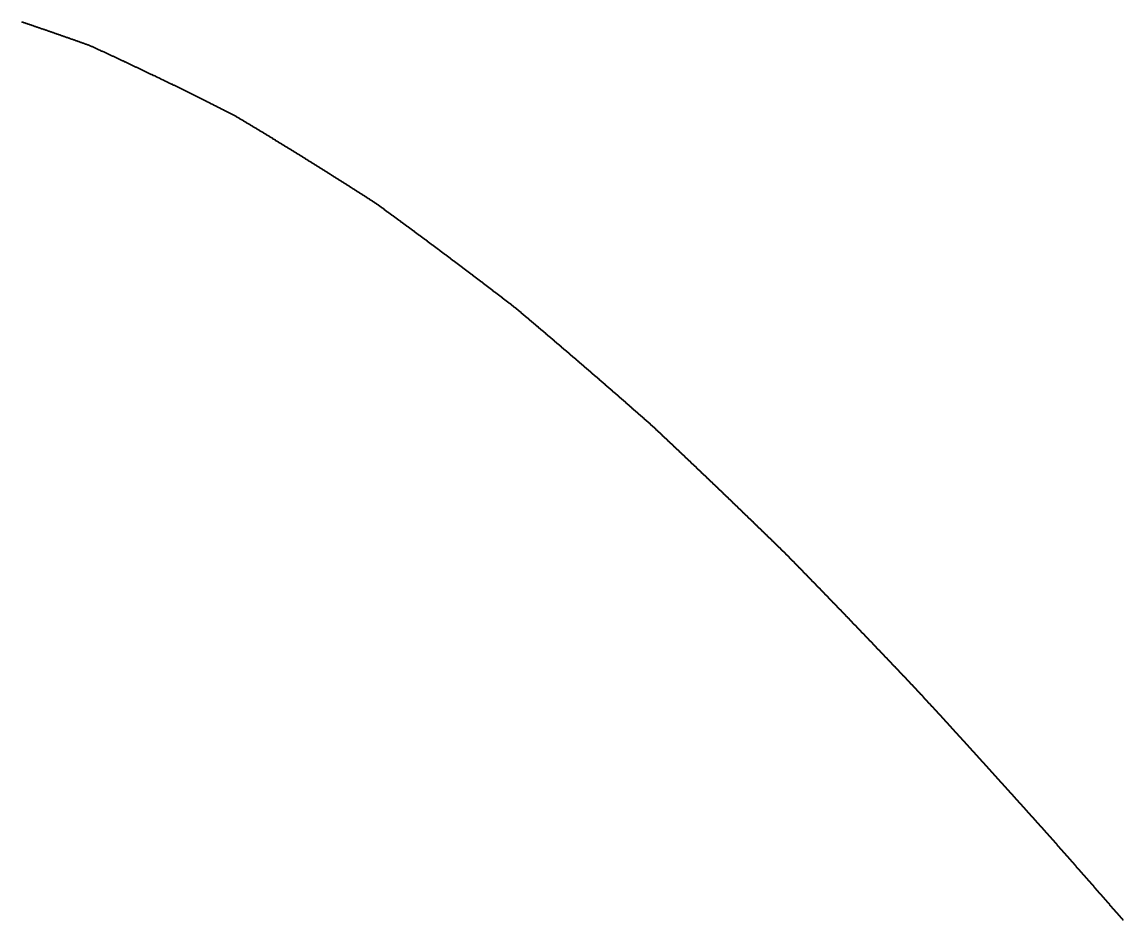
# Model space of a CAD drawing. Header units: metres. Extents: x 0 to 360, y 49 to 117.
# Drawn here: x 27.12 to 44.99, y 101.68 to 116.27 of the extents above; entities that cross this region are included whole.
import ezdxf

# ---------------------------------------------------------------- set-up
doc = ezdxf.new("R2010")
doc.units = ezdxf.units.M

msp = doc.modelspace()

# ---------------------------------------------------------------- linework, layer by layer
for p in [(27.117, 116.265), (27.128, 116.261), (27.139, 116.258), (27.15, 116.254), (27.161, 116.25), (27.172, 116.247), (27.183, 116.243), (27.194, 116.239), (27.205, 116.235), (27.216, 116.232), (27.227, 116.228), (27.238, 116.224), (27.249, 116.221), (27.26, 116.217), (27.271, 116.213), (27.282, 116.209), (27.293, 116.206), (27.304, 116.202), (27.315, 116.198), (27.326, 116.194), (27.337, 116.191), (27.348, 116.187), (27.359, 116.183), (27.37, 116.179), (27.381, 116.176), (27.392, 116.172), (27.403, 116.168), (27.414, 116.164), (27.425, 116.161), (27.436, 116.157), (27.447, 116.153), (27.458, 116.149), (27.469, 116.146), (27.48, 116.142), (27.491, 116.138), (27.502, 116.134), (27.513, 116.131), (27.524, 116.127), (27.535, 116.123), (27.546, 116.119), (27.557, 116.115), (27.568, 116.112), (27.579, 116.108), (27.59, 116.104), (27.601, 116.1), (27.612, 116.096), (27.622, 116.093), (27.633, 116.089), (27.644, 116.085), (27.655, 116.081), (27.666, 116.077), (27.677, 116.074), (27.688, 116.07), (27.699, 116.066), (27.71, 116.062), (27.721, 116.058), (27.732, 116.055), (27.743, 116.051), (27.754, 116.047), (27.765, 116.043), (27.776, 116.039), (27.787, 116.035), (27.798, 116.032), (27.809, 116.028), (27.82, 116.024), (27.831, 116.02), (27.842, 116.016), (27.853, 116.012), (27.864, 116.008), (27.875, 116.005), (27.886, 116.001), (27.896, 115.997), (27.907, 115.993), (27.918, 115.989), (27.929, 115.985), (27.94, 115.981), (27.951, 115.978), (27.962, 115.974), (27.973, 115.97), (27.984, 115.966), (27.995, 115.962), (28.006, 115.958), (28.017, 115.954), (28.028, 115.95), (28.039, 115.946), (28.05, 115.943), (28.061, 115.939), (28.072, 115.935), (28.083, 115.931), (28.093, 115.927), (28.104, 115.923), (28.115, 115.919), (28.126, 115.915), (28.137, 115.911), (28.148, 115.907), (28.159, 115.904), (28.17, 115.9), (28.181, 115.896), (28.192, 115.892), (28.203, 115.888), (28.214, 115.884), (28.225, 115.88), (28.236, 115.875), (28.247, 115.87), (28.257, 115.865), (28.268, 115.86), (28.279, 115.855), (28.29, 115.85), (28.301, 115.845), (28.312, 115.84), (28.323, 115.834), (28.334, 115.829), (28.345, 115.824), (28.356, 115.819), (28.367, 115.814), (28.378, 115.809), (28.389, 115.804), (28.399, 115.799), (28.41, 115.794), (28.421, 115.789), (28.432, 115.784), (28.443, 115.779), (28.454, 115.774), (28.465, 115.769), (28.476, 115.764), (28.487, 115.759), (28.498, 115.754), (28.509, 115.749), (28.52, 115.744), (28.53, 115.739), (28.541, 115.734), (28.552, 115.728), (28.563, 115.723), (28.574, 115.718), (28.585, 115.713), (28.596, 115.708), (28.607, 115.703), (28.618, 115.698), (28.629, 115.693), (28.639, 115.688), (28.65, 115.683), (28.661, 115.678), (28.672, 115.673), (28.683, 115.667), (28.694, 115.662), (28.705, 115.657), (28.716, 115.652), (28.727, 115.647), (28.738, 115.642), (28.748, 115.637), (28.759, 115.632), (28.77, 115.627), (28.781, 115.621), (28.792, 115.616), (28.803, 115.611), (28.814, 115.606), (28.825, 115.601), (28.836, 115.596), (28.847, 115.591), (28.857, 115.586), (28.868, 115.58), (28.879, 115.575), (28.89, 115.57), (28.901, 115.565), (28.912, 115.56), (28.923, 115.555), (28.934, 115.55), (28.944, 115.544), (28.955, 115.539), (28.966, 115.534), (28.977, 115.529), (28.988, 115.524), (28.999, 115.519), (29.01, 115.513), (29.021, 115.508), (29.032, 115.503), (29.042, 115.498), (29.053, 115.493), (29.064, 115.488), (29.075, 115.482), (29.086, 115.477), (29.097, 115.472), (29.108, 115.467), (29.119, 115.462), (29.129, 115.457), (29.14, 115.451), (29.151, 115.446), (29.162, 115.441), (29.173, 115.436), (29.184, 115.431), (29.195, 115.425), (29.205, 115.42), (29.216, 115.415), (29.227, 115.41), (29.238, 115.405), (29.249, 115.399), (29.26, 115.394), (29.271, 115.389), (29.282, 115.384), (29.292, 115.378), (29.303, 115.373), (29.314, 115.368), (29.325, 115.363), (29.336, 115.358), (29.347, 115.352), (29.358, 115.347), (29.368, 115.342), (29.379, 115.337), (29.39, 115.331), (29.401, 115.326), (29.412, 115.321), (29.423, 115.316), (29.434, 115.31), (29.444, 115.305), (29.455, 115.3), (29.466, 115.295), (29.477, 115.289), (29.488, 115.284), (29.499, 115.279), (29.509, 115.274), (29.52, 115.268), (29.531, 115.263), (29.542, 115.258), (29.553, 115.253), (29.564, 115.247), (29.575, 115.242), (29.585, 115.237), (29.596, 115.232), (29.607, 115.226), (29.618, 115.221), (29.629, 115.216), (29.64, 115.21), (29.65, 115.205), (29.661, 115.2), (29.672, 115.194), (29.683, 115.189), (29.694, 115.184), (29.705, 115.179), (29.715, 115.173), (29.726, 115.168), (29.737, 115.163), (29.748, 115.157), (29.759, 115.152), (29.77, 115.147), (29.78, 115.141), (29.791, 115.136), (29.802, 115.131), (29.813, 115.125), (29.824, 115.12), (29.835, 115.115), (29.845, 115.11), (29.856, 115.104), (29.867, 115.099), (29.878, 115.094), (29.889, 115.088), (29.899, 115.083), (29.91, 115.078), (29.921, 115.072), (29.932, 115.067), (29.943, 115.061), (29.954, 115.056), (29.964, 115.051), (29.975, 115.045), (29.986, 115.04), (29.997, 115.035), (30.008, 115.029), (30.018, 115.024), (30.029, 115.019), (30.04, 115.013), (30.051, 115.008), (30.062, 115.003), (30.072, 114.997), (30.083, 114.992), (30.094, 114.986), (30.105, 114.981), (30.116, 114.976), (30.126, 114.97), (30.137, 114.965), (30.148, 114.96), (30.159, 114.954), (30.17, 114.949), (30.18, 114.943), (30.191, 114.938), (30.202, 114.933), (30.213, 114.927), (30.224, 114.922), (30.234, 114.916), (30.245, 114.911), (30.256, 114.906), (30.267, 114.9), (30.278, 114.895), (30.288, 114.889), (30.299, 114.884), (30.31, 114.879), (30.321, 114.873), (30.332, 114.868), (30.342, 114.862), (30.353, 114.857), (30.364, 114.851), (30.375, 114.846), (30.386, 114.841), (30.396, 114.835), (30.407, 114.83), (30.418, 114.824), (30.429, 114.819), (30.439, 114.813), (30.45, 114.808), (30.461, 114.802), (30.472, 114.797), (30.483, 114.792), (30.493, 114.786), (30.504, 114.781), (30.515, 114.775), (30.526, 114.77), (30.536, 114.764), (30.547, 114.759), (30.558, 114.753), (30.569, 114.747), (30.58, 114.74), (30.59, 114.734), (30.601, 114.727), (30.612, 114.721), (30.623, 114.714), (30.633, 114.708), (30.644, 114.702), (30.655, 114.695), (30.666, 114.689), (30.677, 114.682), (30.687, 114.676), (30.698, 114.669), (30.709, 114.663), (30.72, 114.656), (30.73, 114.65), (30.741, 114.643), (30.752, 114.637), (30.763, 114.63), (30.773, 114.624), (30.784, 114.617), (30.795, 114.611), (30.806, 114.604), (30.816, 114.598), (30.827, 114.591), (30.838, 114.585), (30.849, 114.578), (30.859, 114.572), (30.87, 114.565), (30.881, 114.559), (30.892, 114.552), (30.902, 114.546), (30.913, 114.539), (30.924, 114.533), (30.935, 114.526), (30.945, 114.52), (30.956, 114.513), (30.967, 114.507), (30.978, 114.5), (30.988, 114.494), (30.999, 114.487), (31.01, 114.481), (31.021, 114.474), (31.031, 114.468), (31.042, 114.461), (31.053, 114.455), (31.064, 114.448), (31.074, 114.441), (31.085, 114.435), (31.096, 114.428), (31.107, 114.422), (31.117, 114.415), (31.128, 114.409), (31.139, 114.402), (31.149, 114.396), (31.16, 114.389), (31.171, 114.383), (31.182, 114.376), (31.192, 114.369), (31.203, 114.363), (31.214, 114.356), (31.225, 114.35), (31.235, 114.343), (31.246, 114.337), (31.257, 114.33), (31.268, 114.323), (31.278, 114.317), (31.289, 114.31), (31.3, 114.304), (31.31, 114.297), (31.321, 114.291), (31.332, 114.284), (31.343, 114.277), (31.353, 114.271), (31.364, 114.264), (31.375, 114.258), (31.385, 114.251), (31.396, 114.244), (31.407, 114.238), (31.418, 114.231), (31.428, 114.225), (31.439, 114.218), (31.45, 114.211), (31.46, 114.205), (31.471, 114.198), (31.482, 114.192), (31.493, 114.185), (31.503, 114.178), (31.514, 114.172), (31.525, 114.165), (31.535, 114.159), (31.546, 114.152), (31.557, 114.145), (31.568, 114.139), (31.578, 114.132), (31.589, 114.125), (31.6, 114.119), (31.61, 114.112), (31.621, 114.106), (31.632, 114.099), (31.642, 114.092), (31.653, 114.086), (31.664, 114.079), (31.675, 114.072), (31.685, 114.066), (31.696, 114.059), (31.707, 114.052), (31.717, 114.046), (31.728, 114.039), (31.739, 114.032), (31.749, 114.026), (31.76, 114.019), (31.771, 114.012), (31.781, 114.006), (31.792, 113.999), (31.803, 113.992), (31.813, 113.986), (31.824, 113.979), (31.835, 113.972), (31.846, 113.966), (31.856, 113.959), (31.867, 113.952), (31.878, 113.946), (31.888, 113.939), (31.899, 113.932), (31.91, 113.926), (31.92, 113.919), (31.931, 113.912), (31.942, 113.906), (31.952, 113.899), (31.963, 113.892), (31.974, 113.886), (31.984, 113.879), (31.995, 113.872), (32.006, 113.865), (32.016, 113.859), (32.027, 113.852), (32.038, 113.845), (32.048, 113.839), (32.059, 113.832), (32.07, 113.825), (32.08, 113.818), (32.091, 113.812), (32.102, 113.805), (32.112, 113.798), (32.123, 113.792), (32.134, 113.785), (32.144, 113.778), (32.155, 113.771), (32.166, 113.765), (32.176, 113.758), (32.187, 113.751), (32.198, 113.744), (32.208, 113.738), (32.219, 113.731), (32.23, 113.724), (32.24, 113.718), (32.251, 113.711), (32.262, 113.704), (32.272, 113.697), (32.283, 113.691), (32.294, 113.684), (32.304, 113.677), (32.315, 113.67), (32.326, 113.664), (32.336, 113.657), (32.347, 113.65), (32.357, 113.643), (32.368, 113.637), (32.379, 113.63), (32.389, 113.623), (32.4, 113.616), (32.411, 113.609), (32.421, 113.603), (32.432, 113.596), (32.443, 113.589), (32.453, 113.582), (32.464, 113.576), (32.475, 113.569), (32.485, 113.562), (32.496, 113.555), (32.506, 113.548), (32.517, 113.542), (32.528, 113.535), (32.538, 113.528), (32.549, 113.521), (32.56, 113.514), (32.57, 113.508), (32.581, 113.501), (32.591, 113.494), (32.602, 113.487), (32.613, 113.48), (32.623, 113.474), (32.634, 113.467), (32.645, 113.46), (32.655, 113.453), (32.666, 113.446), (32.676, 113.44), (32.687, 113.433), (32.698, 113.426), (32.708, 113.419), (32.719, 113.412), (32.73, 113.406), (32.74, 113.399), (32.751, 113.392), (32.761, 113.385), (32.772, 113.378), (32.783, 113.371), (32.793, 113.365), (32.804, 113.358), (32.815, 113.351), (32.825, 113.344), (32.836, 113.337), (32.846, 113.33), (32.857, 113.324), (32.868, 113.317), (32.878, 113.308), (32.889, 113.3), (32.899, 113.293), (32.91, 113.285), (32.921, 113.277), (32.931, 113.269), (32.942, 113.262), (32.952, 113.254), (32.963, 113.246), (32.974, 113.239), (32.984, 113.231), (32.995, 113.223), (33.005, 113.215), (33.016, 113.208), (33.027, 113.2), (33.037, 113.192), (33.048, 113.184), (33.058, 113.177), (33.069, 113.169), (33.08, 113.161), (33.09, 113.153), (33.101, 113.146), (33.111, 113.138), (33.122, 113.13), (33.133, 113.122), (33.143, 113.115), (33.154, 113.107), (33.164, 113.099), (33.175, 113.091), (33.185, 113.084), (33.196, 113.076), (33.207, 113.068), (33.217, 113.06), (33.228, 113.053), (33.238, 113.045), (33.249, 113.037), (33.26, 113.029), (33.27, 113.021), (33.281, 113.014), (33.291, 113.006), (33.302, 112.998), (33.312, 112.99), (33.323, 112.983), (33.334, 112.975), (33.344, 112.967), (33.355, 112.959), (33.365, 112.951), (33.376, 112.944), (33.386, 112.936), (33.397, 112.928), (33.408, 112.92), (33.418, 112.912), (33.429, 112.905), (33.439, 112.897), (33.45, 112.889), (33.46, 112.881), (33.471, 112.873), (33.482, 112.866), (33.492, 112.858), (33.503, 112.85), (33.513, 112.842), (33.524, 112.834), (33.534, 112.827), (33.545, 112.819), (33.555, 112.811), (33.566, 112.803), (33.577, 112.795), (33.587, 112.787), (33.598, 112.78), (33.608, 112.772), (33.619, 112.764), (33.629, 112.756), (33.64, 112.748), (33.65, 112.74), (33.661, 112.733), (33.672, 112.725), (33.682, 112.717), (33.693, 112.709), (33.703, 112.701), (33.714, 112.693), (33.724, 112.686), (33.735, 112.678), (33.745, 112.67), (33.756, 112.662), (33.766, 112.654), (33.777, 112.646), (33.788, 112.638), (33.798, 112.631), (33.809, 112.623), (33.819, 112.615), (33.83, 112.607), (33.84, 112.599), (33.851, 112.591), (33.861, 112.583), (33.872, 112.576), (33.882, 112.568), (33.893, 112.56), (33.903, 112.552), (33.914, 112.544), (33.924, 112.536), (33.935, 112.528), (33.946, 112.52), (33.956, 112.513), (33.967, 112.505), (33.977, 112.497), (33.988, 112.489), (33.998, 112.481), (34.009, 112.473), (34.019, 112.465), (34.03, 112.457), (34.04, 112.449), (34.051, 112.442), (34.061, 112.434), (34.072, 112.426), (34.082, 112.418), (34.093, 112.41), (34.103, 112.402), (34.114, 112.394), (34.124, 112.386), (34.135, 112.378), (34.145, 112.37), (34.156, 112.363), (34.166, 112.355), (34.177, 112.347), (34.187, 112.339), (34.198, 112.331), (34.208, 112.323), (34.219, 112.315), (34.23, 112.307), (34.24, 112.299), (34.251, 112.291), (34.261, 112.283), (34.272, 112.275), (34.282, 112.268), (34.293, 112.26), (34.303, 112.252), (34.314, 112.244), (34.324, 112.236), (34.335, 112.228), (34.345, 112.22), (34.356, 112.212), (34.366, 112.204), (34.377, 112.196), (34.387, 112.188), (34.397, 112.18), (34.408, 112.172), (34.418, 112.164), (34.429, 112.156), (34.439, 112.148), (34.45, 112.14), (34.46, 112.133), (34.471, 112.125), (34.481, 112.117), (34.492, 112.109), (34.502, 112.101), (34.513, 112.093), (34.523, 112.085), (34.534, 112.077), (34.544, 112.069), (34.555, 112.061), (34.565, 112.053), (34.576, 112.045), (34.586, 112.037), (34.597, 112.029), (34.607, 112.021), (34.618, 112.013), (34.628, 112.005), (34.639, 111.997), (34.649, 111.989), (34.66, 111.981), (34.67, 111.973), (34.681, 111.965), (34.691, 111.957), (34.701, 111.949), (34.712, 111.941), (34.722, 111.933), (34.733, 111.925), (34.743, 111.917), (34.754, 111.909), (34.764, 111.901), (34.775, 111.893), (34.785, 111.885), (34.796, 111.877), (34.806, 111.869), (34.817, 111.861), (34.827, 111.853), (34.838, 111.845), (34.848, 111.837), (34.858, 111.829), (34.869, 111.821), (34.879, 111.813), (34.89, 111.805), (34.9, 111.797), (34.911, 111.789), (34.921, 111.781), (34.932, 111.773), (34.942, 111.765), (34.953, 111.757), (34.963, 111.749), (34.973, 111.741), (34.984, 111.733), (34.994, 111.725), (35.005, 111.717), (35.015, 111.709), (35.026, 111.701), (35.036, 111.693), (35.047, 111.685), (35.057, 111.677), (35.067, 111.669), (35.078, 111.661), (35.088, 111.653), (35.099, 111.645), (35.109, 111.636), (35.12, 111.628), (35.13, 111.62), (35.14, 111.612), (35.151, 111.603), (35.161, 111.593), (35.172, 111.585), (35.182, 111.576), (35.193, 111.567), (35.203, 111.558), (35.214, 111.55), (35.224, 111.541), (35.234, 111.532), (35.245, 111.523), (35.255, 111.514), (35.266, 111.506), (35.276, 111.497), (35.286, 111.488), (35.297, 111.479), (35.307, 111.47), (35.318, 111.462), (35.328, 111.453), (35.339, 111.444), (35.349, 111.435), (35.359, 111.426), (35.37, 111.417), (35.38, 111.409), (35.391, 111.4), (35.401, 111.391), (35.412, 111.382), (35.422, 111.373), (35.432, 111.365), (35.443, 111.356), (35.453, 111.347), (35.464, 111.338), (35.474, 111.329), (35.484, 111.32), (35.495, 111.312), (35.505, 111.303), (35.516, 111.294), (35.526, 111.285), (35.536, 111.276), (35.547, 111.267), (35.557, 111.259), (35.568, 111.25), (35.578, 111.241), (35.588, 111.232), (35.599, 111.223), (35.609, 111.214), (35.62, 111.206), (35.63, 111.197), (35.64, 111.188), (35.651, 111.179), (35.661, 111.17), (35.672, 111.161), (35.682, 111.152), (35.692, 111.144), (35.703, 111.135), (35.713, 111.126), (35.724, 111.117), (35.734, 111.108), (35.744, 111.099), (35.755, 111.09), (35.765, 111.082), (35.776, 111.073), (35.786, 111.064), (35.796, 111.055), (35.807, 111.046), (35.817, 111.037), (35.827, 111.028), (35.838, 111.019), (35.848, 111.011), (35.859, 111.002), (35.869, 110.993), (35.879, 110.984), (35.89, 110.975), (35.9, 110.966), (35.91, 110.957), (35.921, 110.948), (35.931, 110.94), (35.942, 110.931), (35.952, 110.922), (35.962, 110.913), (35.973, 110.904), (35.983, 110.895), (35.993, 110.886), (36.004, 110.877), (36.014, 110.868), (36.025, 110.86), (36.035, 110.851), (36.045, 110.842), (36.056, 110.833), (36.066, 110.824), (36.076, 110.815), (36.087, 110.806), (36.097, 110.797), (36.107, 110.788), (36.118, 110.779), (36.128, 110.77), (36.139, 110.762), (36.149, 110.753), (36.159, 110.744), (36.17, 110.735), (36.18, 110.726), (36.19, 110.717), (36.201, 110.708), (36.211, 110.699), (36.221, 110.69), (36.232, 110.681), (36.242, 110.672), (36.252, 110.663), (36.263, 110.655), (36.273, 110.646), (36.283, 110.637), (36.294, 110.628), (36.304, 110.619), (36.314, 110.61), (36.325, 110.601), (36.335, 110.592), (36.345, 110.583), (36.356, 110.574), (36.366, 110.565), (36.377, 110.556), (36.387, 110.547), (36.397, 110.538), (36.408, 110.529), (36.418, 110.52), (36.428, 110.511), (36.439, 110.503), (36.449, 110.494), (36.459, 110.485), (36.47, 110.476), (36.48, 110.467), (36.49, 110.458), (36.501, 110.449), (36.511, 110.44), (36.521, 110.431), (36.531, 110.422), (36.542, 110.413), (36.552, 110.404), (36.562, 110.395), (36.573, 110.386), (36.583, 110.377), (36.593, 110.368), (36.604, 110.359), (36.614, 110.35), (36.624, 110.341), (36.635, 110.332), (36.645, 110.323), (36.655, 110.314), (36.666, 110.305), (36.676, 110.296), (36.686, 110.287), (36.697, 110.278), (36.707, 110.269), (36.717, 110.26), (36.728, 110.251), (36.738, 110.242), (36.748, 110.234), (36.758, 110.225), (36.769, 110.216), (36.779, 110.207), (36.789, 110.198), (36.8, 110.189), (36.81, 110.18), (36.82, 110.171), (36.831, 110.162), (36.841, 110.153), (36.851, 110.144), (36.861, 110.135), (36.872, 110.126), (36.882, 110.117), (36.892, 110.108), (36.903, 110.099), (36.913, 110.09), (36.923, 110.081), (36.934, 110.072), (36.944, 110.063), (36.954, 110.054), (36.964, 110.045), (36.975, 110.036), (36.985, 110.027), (36.995, 110.017), (37.006, 110.008), (37.016, 109.999), (37.026, 109.99), (37.036, 109.981), (37.047, 109.972), (37.057, 109.963), (37.067, 109.954), (37.078, 109.945), (37.088, 109.936), (37.098, 109.927), (37.108, 109.918), (37.119, 109.909), (37.129, 109.9), (37.139, 109.891), (37.15, 109.882), (37.16, 109.873), (37.17, 109.864), (37.18, 109.855), (37.191, 109.846), (37.201, 109.837), (37.211, 109.828), (37.221, 109.819), (37.232, 109.81), (37.242, 109.801), (37.252, 109.792), (37.262, 109.783), (37.273, 109.774), (37.283, 109.765), (37.293, 109.756), (37.304, 109.747), (37.314, 109.737), (37.324, 109.728), (37.334, 109.719), (37.345, 109.71), (37.355, 109.701), (37.365, 109.692), (37.375, 109.683), (37.386, 109.673), (37.396, 109.662), (37.406, 109.653), (37.416, 109.643), (37.427, 109.633), (37.437, 109.624), (37.447, 109.614), (37.457, 109.604), (37.468, 109.595), (37.478, 109.585), (37.488, 109.575), (37.498, 109.566), (37.509, 109.556), (37.519, 109.546), (37.529, 109.537), (37.539, 109.527), (37.55, 109.517), (37.56, 109.508), (37.57, 109.498), (37.58, 109.488), (37.591, 109.479), (37.601, 109.469), (37.611, 109.459), (37.621, 109.45), (37.632, 109.44), (37.642, 109.43), (37.652, 109.421), (37.662, 109.411), (37.672, 109.401), (37.683, 109.392), (37.693, 109.382), (37.703, 109.372), (37.713, 109.363), (37.724, 109.353), (37.734, 109.343), (37.744, 109.334), (37.754, 109.324), (37.765, 109.314), (37.775, 109.305), (37.785, 109.295), (37.795, 109.285), (37.805, 109.276), (37.816, 109.266), (37.826, 109.256), (37.836, 109.246), (37.846, 109.237), (37.857, 109.227), (37.867, 109.217), (37.877, 109.208), (37.887, 109.198), (37.897, 109.188), (37.908, 109.179), (37.918, 109.169), (37.928, 109.159), (37.938, 109.149), (37.948, 109.14), (37.959, 109.13), (37.969, 109.12), (37.979, 109.111), (37.989, 109.101), (37.999, 109.091), (38.01, 109.081), (38.02, 109.072), (38.03, 109.062), (38.04, 109.052), (38.051, 109.043), (38.061, 109.033), (38.071, 109.023), (38.081, 109.013), (38.091, 109.004), (38.102, 108.994), (38.112, 108.984), (38.122, 108.975), (38.132, 108.965), (38.142, 108.955), (38.152, 108.945), (38.163, 108.936), (38.173, 108.926), (38.183, 108.916), (38.193, 108.906), (38.203, 108.897), (38.214, 108.887), (38.224, 108.877), (38.234, 108.868), (38.244, 108.858), (38.254, 108.848), (38.265, 108.838), (38.275, 108.829), (38.285, 108.819), (38.295, 108.809), (38.305, 108.799), (38.315, 108.79), (38.326, 108.78), (38.336, 108.77), (38.346, 108.76), (38.356, 108.751), (38.366, 108.741), (38.377, 108.731), (38.387, 108.721), (38.397, 108.712), (38.407, 108.702), (38.417, 108.692), (38.427, 108.682), (38.438, 108.673), (38.448, 108.663), (38.458, 108.653), (38.468, 108.643), (38.478, 108.634), (38.488, 108.624), (38.499, 108.614), (38.509, 108.604), (38.519, 108.595), (38.529, 108.585), (38.539, 108.575), (38.549, 108.565), (38.56, 108.555), (38.57, 108.546), (38.58, 108.536), (38.59, 108.526), (38.6, 108.516), (38.61, 108.507), (38.62, 108.497), (38.631, 108.487), (38.641, 108.477), (38.651, 108.467), (38.661, 108.458), (38.671, 108.448), (38.681, 108.438), (38.692, 108.428), (38.702, 108.419), (38.712, 108.409), (38.722, 108.399), (38.732, 108.389), (38.742, 108.379), (38.752, 108.37), (38.763, 108.36), (38.773, 108.35), (38.783, 108.34), (38.793, 108.331), (38.803, 108.321), (38.813, 108.311), (38.823, 108.301), (38.834, 108.291), (38.844, 108.282), (38.854, 108.272), (38.864, 108.262), (38.874, 108.252), (38.884, 108.242), (38.894, 108.233), (38.904, 108.223), (38.915, 108.213), (38.925, 108.203), (38.935, 108.193), (38.945, 108.184), (38.955, 108.174), (38.965, 108.164), (38.975, 108.154), (38.986, 108.144), (38.996, 108.134), (39.006, 108.125), (39.016, 108.115), (39.026, 108.105), (39.036, 108.095), (39.046, 108.085), (39.056, 108.076), (39.066, 108.066), (39.077, 108.056), (39.087, 108.046), (39.097, 108.036), (39.107, 108.027), (39.117, 108.017), (39.127, 108.007), (39.137, 107.997), (39.147, 107.987), (39.157, 107.977), (39.168, 107.968), (39.178, 107.958), (39.188, 107.948), (39.198, 107.938), (39.208, 107.928), (39.218, 107.918), (39.228, 107.909), (39.238, 107.899), (39.248, 107.889), (39.259, 107.879), (39.269, 107.869), (39.279, 107.859), (39.289, 107.85), (39.299, 107.84), (39.309, 107.83), (39.319, 107.82), (39.329, 107.81), (39.339, 107.8), (39.349, 107.791), (39.36, 107.781), (39.37, 107.771), (39.38, 107.761), (39.39, 107.751), (39.4, 107.741), (39.41, 107.731), (39.42, 107.722), (39.43, 107.712), (39.44, 107.702), (39.45, 107.692), (39.46, 107.682), (39.47, 107.672), (39.481, 107.663), (39.491, 107.653), (39.501, 107.643), (39.511, 107.633), (39.521, 107.623), (39.531, 107.613), (39.541, 107.603), (39.551, 107.594), (39.561, 107.584), (39.571, 107.574), (39.581, 107.563), (39.591, 107.551), (39.601, 107.541), (39.612, 107.531), (39.622, 107.521), (39.632, 107.51), (39.642, 107.5), (39.652, 107.49), (39.662, 107.479), (39.672, 107.469), (39.682, 107.459), (39.692, 107.448), (39.702, 107.438), (39.712, 107.428), (39.722, 107.418), (39.732, 107.407), (39.742, 107.397), (39.752, 107.387), (39.763, 107.376), (39.773, 107.366), (39.783, 107.356), (39.793, 107.345), (39.803, 107.335), (39.813, 107.325), (39.823, 107.314), (39.833, 107.304), (39.843, 107.294), (39.853, 107.283), (39.863, 107.273), (39.873, 107.263), (39.883, 107.253), (39.893, 107.242), (39.903, 107.232), (39.913, 107.222), (39.923, 107.211), (39.933, 107.201), (39.943, 107.191), (39.953, 107.18), (39.964, 107.17), (39.974, 107.16), (39.984, 107.149), (39.994, 107.139), (40.004, 107.129), (40.014, 107.118), (40.024, 107.108), (40.034, 107.098), (40.044, 107.087), (40.054, 107.077), (40.064, 107.067), (40.074, 107.056), (40.084, 107.046), (40.094, 107.036), (40.104, 107.025), (40.114, 107.015), (40.124, 107.005), (40.134, 106.994), (40.144, 106.984), (40.154, 106.974), (40.164, 106.963), (40.174, 106.953), (40.184, 106.943), (40.194, 106.932), (40.204, 106.922), (40.214, 106.911), (40.224, 106.901), (40.234, 106.891), (40.244, 106.88), (40.254, 106.87), (40.264, 106.86), (40.274, 106.849), (40.284, 106.839), (40.294, 106.829), (40.304, 106.818), (40.314, 106.808), (40.324, 106.798), (40.334, 106.787), (40.345, 106.777), (40.355, 106.766), (40.365, 106.756), (40.375, 106.746), (40.385, 106.735), (40.395, 106.725), (40.405, 106.715), (40.415, 106.704), (40.425, 106.694), (40.435, 106.684), (40.445, 106.673), (40.455, 106.663), (40.465, 106.652), (40.475, 106.642), (40.485, 106.632), (40.495, 106.621), (40.505, 106.611), (40.515, 106.601), (40.525, 106.59), (40.535, 106.58), (40.545, 106.569), (40.555, 106.559), (40.565, 106.549), (40.574, 106.538), (40.584, 106.528), (40.594, 106.518), (40.604, 106.507), (40.614, 106.497), (40.624, 106.486), (40.634, 106.476), (40.644, 106.466), (40.654, 106.455), (40.664, 106.445), (40.674, 106.434), (40.684, 106.424), (40.694, 106.414), (40.704, 106.403), (40.714, 106.393), (40.724, 106.383), (40.734, 106.372), (40.744, 106.362), (40.754, 106.351), (40.764, 106.341), (40.774, 106.331), (40.784, 106.32), (40.794, 106.31), (40.804, 106.299), (40.814, 106.289), (40.824, 106.279), (40.834, 106.268), (40.844, 106.258), (40.854, 106.247), (40.864, 106.237), (40.874, 106.227), (40.884, 106.216), (40.894, 106.206), (40.904, 106.195), (40.914, 106.185), (40.924, 106.175), (40.934, 106.164), (40.944, 106.154), (40.953, 106.143), (40.963, 106.133), (40.973, 106.123), (40.983, 106.112), (40.993, 106.102), (41.003, 106.091), (41.013, 106.081), (41.023, 106.07), (41.033, 106.06), (41.043, 106.05), (41.053, 106.039), (41.063, 106.029), (41.073, 106.018), (41.083, 106.008), (41.093, 105.998), (41.103, 105.987), (41.113, 105.977), (41.123, 105.966), (41.133, 105.956), (41.143, 105.945), (41.152, 105.935), (41.162, 105.925), (41.172, 105.914), (41.182, 105.904), (41.192, 105.893), (41.202, 105.883), (41.212, 105.872), (41.222, 105.862), (41.232, 105.852), (41.242, 105.841), (41.252, 105.831), (41.262, 105.82), (41.272, 105.81), (41.282, 105.799), (41.292, 105.789), (41.301, 105.779), (41.311, 105.768), (41.321, 105.758), (41.331, 105.747), (41.341, 105.737), (41.351, 105.726), (41.361, 105.716), (41.371, 105.706), (41.381, 105.695), (41.391, 105.685), (41.401, 105.674), (41.411, 105.664), (41.421, 105.653), (41.43, 105.643), (41.44, 105.632), (41.45, 105.622), (41.46, 105.612), (41.47, 105.601), (41.48, 105.591), (41.49, 105.58), (41.5, 105.57), (41.51, 105.559), (41.52, 105.549), (41.53, 105.538), (41.539, 105.528), (41.549, 105.517), (41.559, 105.507), (41.569, 105.497), (41.579, 105.486), (41.589, 105.476), (41.599, 105.465), (41.609, 105.455), (41.619, 105.444), (41.629, 105.434), (41.639, 105.423), (41.648, 105.413), (41.658, 105.402), (41.668, 105.392), (41.678, 105.382), (41.688, 105.371), (41.698, 105.361), (41.708, 105.35), (41.718, 105.34), (41.728, 105.329), (41.737, 105.318), (41.747, 105.306), (41.757, 105.295), (41.767, 105.284), (41.777, 105.274), (41.787, 105.263), (41.797, 105.252), (41.807, 105.241), (41.817, 105.231), (41.826, 105.22), (41.836, 105.209), (41.846, 105.198), (41.856, 105.188), (41.866, 105.177), (41.876, 105.166), (41.886, 105.155), (41.896, 105.145), (41.905, 105.134), (41.915, 105.123), (41.925, 105.112), (41.935, 105.102), (41.945, 105.091), (41.955, 105.08), (41.965, 105.069), (41.975, 105.059), (41.984, 105.048), (41.994, 105.037), (42.004, 105.026), (42.014, 105.016), (42.024, 105.005), (42.034, 104.994), (42.044, 104.983), (42.053, 104.973), (42.063, 104.962), (42.073, 104.951), (42.083, 104.94), (42.093, 104.93), (42.103, 104.919), (42.113, 104.908), (42.122, 104.897), (42.132, 104.887), (42.142, 104.876), (42.152, 104.865), (42.162, 104.854), (42.172, 104.844), (42.182, 104.833), (42.191, 104.822), (42.201, 104.811), (42.211, 104.8), (42.221, 104.79), (42.231, 104.779), (42.241, 104.768), (42.251, 104.757), (42.26, 104.747), (42.27, 104.736), (42.28, 104.725), (42.29, 104.714), (42.3, 104.703), (42.31, 104.693), (42.319, 104.682), (42.329, 104.671), (42.339, 104.66), (42.349, 104.65), (42.359, 104.639), (42.369, 104.628), (42.378, 104.617), (42.388, 104.606), (42.398, 104.596), (42.408, 104.585), (42.418, 104.574), (42.428, 104.563), (42.437, 104.553), (42.447, 104.542), (42.457, 104.531), (42.467, 104.52), (42.477, 104.509), (42.487, 104.499), (42.496, 104.488), (42.506, 104.477), (42.516, 104.466), (42.526, 104.455), (42.536, 104.445), (42.546, 104.434), (42.555, 104.423), (42.565, 104.412), (42.575, 104.401), (42.585, 104.391), (42.595, 104.38), (42.604, 104.369), (42.614, 104.358), (42.624, 104.347), (42.634, 104.337), (42.644, 104.326), (42.653, 104.315), (42.663, 104.304), (42.673, 104.293), (42.683, 104.283), (42.693, 104.272), (42.703, 104.261), (42.712, 104.25), (42.722, 104.239), (42.732, 104.229), (42.742, 104.218), (42.752, 104.207), (42.761, 104.196), (42.771, 104.185), (42.781, 104.175), (42.791, 104.164), (42.801, 104.153), (42.81, 104.142), (42.82, 104.131), (42.83, 104.121), (42.84, 104.11), (42.85, 104.099), (42.859, 104.088), (42.869, 104.077), (42.879, 104.066), (42.889, 104.056), (42.898, 104.045), (42.908, 104.034), (42.918, 104.023), (42.928, 104.012), (42.938, 104.002), (42.947, 103.991), (42.957, 103.98), (42.967, 103.969), (42.977, 103.958), (42.987, 103.947), (42.996, 103.937), (43.006, 103.926), (43.016, 103.915), (43.026, 103.904), (43.035, 103.893), (43.045, 103.883), (43.055, 103.872), (43.065, 103.861), (43.075, 103.85), (43.084, 103.839), (43.094, 103.828), (43.104, 103.818), (43.114, 103.807), (43.123, 103.796), (43.133, 103.785), (43.143, 103.774), (43.153, 103.763), (43.162, 103.753), (43.172, 103.742), (43.182, 103.731), (43.192, 103.72), (43.202, 103.709), (43.211, 103.698), (43.221, 103.688), (43.231, 103.677), (43.241, 103.666), (43.25, 103.655), (43.26, 103.644), (43.27, 103.633), (43.28, 103.623), (43.289, 103.612), (43.299, 103.601), (43.309, 103.59), (43.319, 103.579), (43.328, 103.568), (43.338, 103.557), (43.348, 103.547), (43.358, 103.536), (43.367, 103.525), (43.377, 103.514), (43.387, 103.503), (43.397, 103.492), (43.406, 103.482), (43.416, 103.471), (43.426, 103.46), (43.436, 103.449), (43.445, 103.438), (43.455, 103.427), (43.465, 103.416), (43.475, 103.406), (43.484, 103.395), (43.494, 103.384), (43.504, 103.373), (43.513, 103.362), (43.523, 103.351), (43.533, 103.34), (43.543, 103.33), (43.552, 103.319), (43.562, 103.308), (43.572, 103.297), (43.582, 103.286), (43.591, 103.275), (43.601, 103.264), (43.611, 103.254), (43.621, 103.243), (43.63, 103.232), (43.64, 103.221), (43.65, 103.21), (43.659, 103.199), (43.669, 103.188), (43.679, 103.178), (43.689, 103.167), (43.698, 103.156), (43.708, 103.145), (43.718, 103.134), (43.727, 103.123), (43.737, 103.112), (43.747, 103.102), (43.757, 103.091), (43.766, 103.08), (43.776, 103.069), (43.786, 103.058), (43.795, 103.047), (43.805, 103.036), (43.815, 103.025), (43.825, 103.015), (43.834, 103.004), (43.844, 102.993), (43.854, 102.982), (43.863, 102.969), (43.873, 102.958), (43.883, 102.947), (43.893, 102.936), (43.902, 102.925), (43.912, 102.914), (43.922, 102.903), (43.931, 102.892), (43.941, 102.881), (43.951, 102.87), (43.96, 102.859), (43.97, 102.848), (43.98, 102.837), (43.989, 102.826), (43.999, 102.815), (44.009, 102.804), (44.019, 102.793), (44.028, 102.782), (44.038, 102.771), (44.048, 102.76), (44.057, 102.749), (44.067, 102.738), (44.077, 102.727), (44.086, 102.716), (44.096, 102.705), (44.106, 102.694), (44.115, 102.683), (44.125, 102.672), (44.135, 102.661), (44.144, 102.65), (44.154, 102.639), (44.164, 102.628), (44.173, 102.617), (44.183, 102.606), (44.193, 102.595), (44.203, 102.584), (44.212, 102.573), (44.222, 102.562), (44.232, 102.551), (44.241, 102.54), (44.251, 102.529), (44.261, 102.518), (44.27, 102.507), (44.28, 102.496), (44.29, 102.485), (44.299, 102.474), (44.309, 102.463), (44.319, 102.452), (44.328, 102.441), (44.338, 102.43), (44.348, 102.419), (44.357, 102.408), (44.367, 102.397), (44.377, 102.386), (44.386, 102.375), (44.396, 102.364), (44.406, 102.353), (44.415, 102.342), (44.425, 102.331), (44.434, 102.32), (44.444, 102.309), (44.454, 102.298), (44.463, 102.287), (44.473, 102.276), (44.483, 102.265), (44.492, 102.254), (44.502, 102.243), (44.512, 102.232), (44.521, 102.221), (44.531, 102.209), (44.541, 102.198), (44.55, 102.187), (44.56, 102.176), (44.57, 102.165), (44.579, 102.154), (44.589, 102.143), (44.598, 102.132), (44.608, 102.121), (44.618, 102.11), (44.627, 102.099), (44.637, 102.088), (44.647, 102.077), (44.656, 102.066), (44.666, 102.055), (44.676, 102.044), (44.685, 102.033), (44.695, 102.022), (44.704, 102.011), (44.714, 102), (44.724, 101.989), (44.733, 101.978), (44.743, 101.967), (44.753, 101.956), (44.762, 101.945), (44.772, 101.934), (44.781, 101.923), (44.791, 101.912), (44.801, 101.901), (44.81, 101.89), (44.82, 101.878), (44.83, 101.867), (44.839, 101.856), (44.849, 101.845), (44.858, 101.834), (44.868, 101.823), (44.878, 101.812), (44.887, 101.801), (44.897, 101.79), (44.907, 101.779), (44.916, 101.768), (44.926, 101.757), (44.935, 101.746), (44.945, 101.735), (44.955, 101.724), (44.964, 101.713), (44.974, 101.702), (44.983, 101.691), (44.993, 101.68)]:
    msp.add_point(p)

doc.saveas('drawing.dxf')
